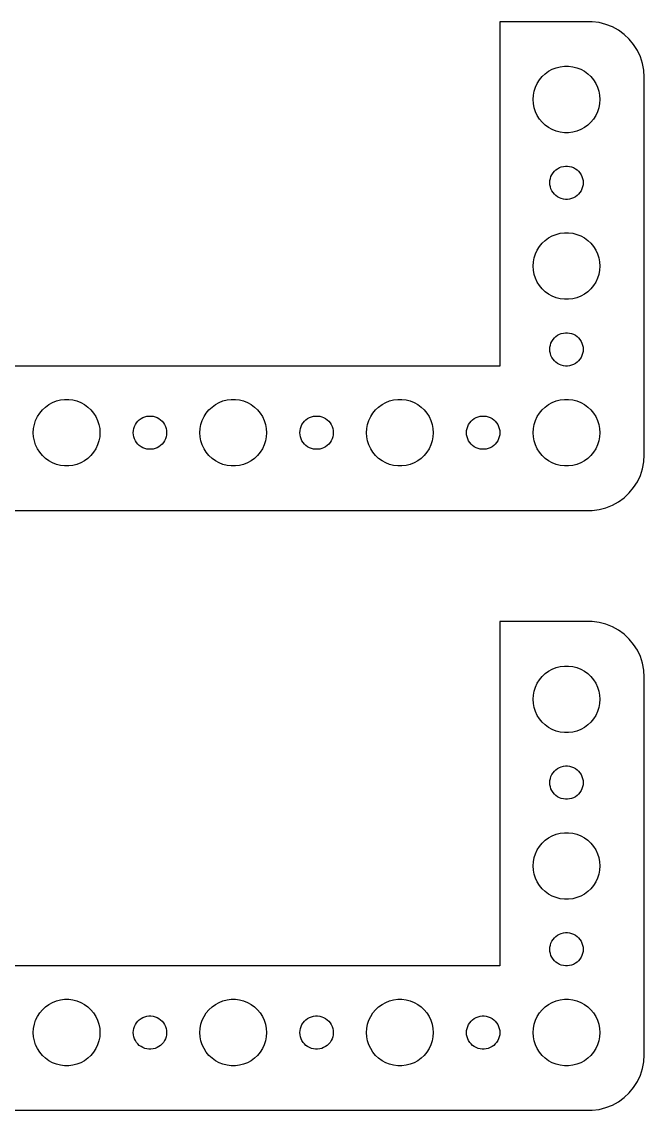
# Model space of a CAD drawing. Header units: metres. Extents: x -52 to 52, y 356 to 724.
# Drawn here: x -4 to 52, y 410 to 508 of the extents above; entities that cross this region are included whole.
import ezdxf

# ---------------------------------------------------------------- set-up
doc = ezdxf.new("R2010")
doc.units = ezdxf.units.M

msp = doc.modelspace()

# ---------------------------------------------------------------- linework, layer by layer
for p, q in [((47.3139, 507.99), (39, 507.99)), ((39, 507.99), (39, 477)), ((47.9369, 507.911), (47.3139, 507.99)), ((48.5451, 507.755), (47.9369, 507.911)), ((49.1289, 507.524), (48.5451, 507.755)), ((49.6791, 507.222), (49.1289, 507.524)), ((50.1871, 506.853), (49.6791, 507.222)), ((50.6448, 506.423), (50.1871, 506.853)), ((51.0451, 505.939), (50.6448, 506.423)), ((51.3815, 505.409), (51.0451, 505.939)), ((51.6489, 504.841), (51.3815, 505.409)), ((51.8429, 504.243), (51.6489, 504.841)), ((43.3925, 503.533), (43.7227, 503.714)), ((43.7227, 503.714), (44.0729, 503.853)), ((44.0729, 503.853), (44.4379, 503.947)), ((44.4379, 503.947), (44.8116, 503.994)), ((44.8116, 503.994), (45.1884, 503.994)), ((45.1884, 503.994), (45.5621, 503.947)), ((45.5621, 503.947), (45.927, 503.853)), ((45.927, 503.853), (46.2773, 503.714)), ((46.2773, 503.714), (46.6075, 503.533)), ((51.9606, 503.627), (51.8429, 504.243)), ((52, 503), (51.9606, 503.627)), ((42.3711, 502.445), (42.5729, 502.763)), ((42.5729, 502.763), (42.8131, 503.054)), ((42.8131, 503.054), (43.0877, 503.312)), ((43.0877, 503.312), (43.3925, 503.533)), ((46.6075, 503.533), (46.9123, 503.312)), ((46.9123, 503.312), (47.1869, 503.054)), ((47.1869, 503.054), (47.427, 502.763)), ((47.427, 502.763), (47.6289, 502.445)), ((52, 469), (52, 503)), ((42.0237, 501.376), (42.0942, 501.746)), ((42.0942, 501.746), (42.2107, 502.104)), ((42.2107, 502.104), (42.3711, 502.445)), ((47.6289, 502.445), (47.7893, 502.104)), ((47.7893, 502.104), (47.9057, 501.746)), ((47.9057, 501.746), (47.9763, 501.376)), ((42, 501), (42.0237, 501.376)), ((42.0237, 500.624), (42, 501)), ((47.9763, 501.376), (48, 501)), ((48, 501), (47.9763, 500.624)), ((42.0942, 500.254), (42.0237, 500.624)), ((42.2107, 499.896), (42.0942, 500.254)), ((42.3711, 499.555), (42.2107, 499.896)), ((47.7893, 499.896), (47.6289, 499.555)), ((47.9057, 500.254), (47.7893, 499.896)), ((47.9763, 500.624), (47.9057, 500.254)), ((42.5729, 499.237), (42.3711, 499.555)), ((42.8131, 498.946), (42.5729, 499.237)), ((43.0877, 498.688), (42.8131, 498.946)), ((47.1869, 498.946), (46.9123, 498.688)), ((47.427, 499.237), (47.1869, 498.946)), ((47.6289, 499.555), (47.427, 499.237)), ((43.3925, 498.467), (43.0877, 498.688)), ((43.7227, 498.286), (43.3925, 498.467)), ((44.0729, 498.147), (43.7227, 498.286)), ((44.4379, 498.053), (44.0729, 498.147)), ((44.8116, 498.006), (44.4379, 498.053)), ((45.1884, 498.006), (44.8116, 498.006)), ((45.5621, 498.053), (45.1884, 498.006)), ((45.927, 498.147), (45.5621, 498.053)), ((46.2773, 498.286), (45.927, 498.147)), ((46.6075, 498.467), (46.2773, 498.286)), ((46.9123, 498.688), (46.6075, 498.467)), ((44.1963, 494.766), (44.3613, 494.857)), ((44.3613, 494.857), (44.5365, 494.927)), ((44.5365, 494.927), (44.7189, 494.973)), ((44.7189, 494.973), (44.9058, 494.997)), ((44.9058, 494.997), (45.0942, 494.997)), ((45.0942, 494.997), (45.2811, 494.973)), ((45.2811, 494.973), (45.4635, 494.927)), ((45.4635, 494.927), (45.6387, 494.857)), ((45.6387, 494.857), (45.8037, 494.766)), ((43.5118, 493.688), (43.5471, 493.873)), ((43.5471, 493.873), (43.6053, 494.052)), ((43.6053, 494.052), (43.6855, 494.223)), ((43.6855, 494.223), (43.7865, 494.382)), ((43.7865, 494.382), (43.9065, 494.527)), ((43.9065, 494.527), (44.0439, 494.656)), ((44.0439, 494.656), (44.1963, 494.766)), ((45.8037, 494.766), (45.9561, 494.656)), ((45.9561, 494.656), (46.0934, 494.527)), ((46.0934, 494.527), (46.2135, 494.382)), ((46.2135, 494.382), (46.3145, 494.223)), ((46.3145, 494.223), (46.3947, 494.052)), ((46.3947, 494.052), (46.4529, 493.873)), ((46.4529, 493.873), (46.4882, 493.688)), ((43.5, 493.5), (43.5118, 493.688)), ((43.5118, 493.312), (43.5, 493.5)), ((43.5471, 493.127), (43.5118, 493.312)), ((43.6053, 492.948), (43.5471, 493.127)), ((43.6855, 492.777), (43.6053, 492.948)), ((46.3947, 492.948), (46.3145, 492.777)), ((46.4529, 493.127), (46.3947, 492.948)), ((46.4882, 493.312), (46.4529, 493.127)), ((46.4882, 493.688), (46.5, 493.5)), ((46.5, 493.5), (46.4882, 493.312)), ((43.7865, 492.618), (43.6855, 492.777)), ((43.9065, 492.473), (43.7865, 492.618)), ((44.0439, 492.344), (43.9065, 492.473)), ((44.1963, 492.234), (44.0439, 492.344)), ((44.3613, 492.143), (44.1963, 492.234)), ((44.5365, 492.073), (44.3613, 492.143)), ((44.7189, 492.027), (44.5365, 492.073)), ((44.9058, 492.003), (44.7189, 492.027)), ((45.0942, 492.003), (44.9058, 492.003)), ((45.2811, 492.027), (45.0942, 492.003)), ((45.4635, 492.073), (45.2811, 492.027)), ((45.6387, 492.143), (45.4635, 492.073)), ((45.8037, 492.234), (45.6387, 492.143)), ((45.9561, 492.344), (45.8037, 492.234)), ((46.0934, 492.473), (45.9561, 492.344)), ((46.2135, 492.618), (46.0934, 492.473)), ((46.3145, 492.777), (46.2135, 492.618)), ((44.0729, 488.853), (44.4379, 488.947)), ((44.4379, 488.947), (44.8116, 488.994)), ((44.8116, 488.994), (45.1884, 488.994)), ((45.1884, 488.994), (45.5621, 488.947)), ((45.5621, 488.947), (45.927, 488.853)), ((42.5729, 487.763), (42.8131, 488.054)), ((42.8131, 488.054), (43.0877, 488.312)), ((43.0877, 488.312), (43.3925, 488.533)), ((43.3925, 488.533), (43.7227, 488.714)), ((43.7227, 488.714), (44.0729, 488.853)), ((45.927, 488.853), (46.2773, 488.714)), ((46.2773, 488.714), (46.6075, 488.533)), ((46.6075, 488.533), (46.9123, 488.312)), ((46.9123, 488.312), (47.1869, 488.054)), ((47.1869, 488.054), (47.427, 487.763)), ((42.0942, 486.746), (42.2107, 487.104)), ((42.2107, 487.104), (42.3711, 487.445)), ((42.3711, 487.445), (42.5729, 487.763)), ((47.427, 487.763), (47.6289, 487.445)), ((47.6289, 487.445), (47.7893, 487.104)), ((47.7893, 487.104), (47.9057, 486.746)), ((42, 486), (42.0237, 486.376)), ((42.0237, 485.624), (42, 486)), ((42.0237, 486.376), (42.0942, 486.746)), ((47.9057, 486.746), (47.9763, 486.376)), ((47.9763, 486.376), (48, 486)), ((48, 486), (47.9763, 485.624)), ((42.0942, 485.254), (42.0237, 485.624)), ((42.2107, 484.896), (42.0942, 485.254)), ((47.9057, 485.254), (47.7893, 484.896)), ((47.9763, 485.624), (47.9057, 485.254)), ((42.3711, 484.555), (42.2107, 484.896)), ((42.5729, 484.237), (42.3711, 484.555)), ((42.8131, 483.946), (42.5729, 484.237)), ((47.427, 484.237), (47.1869, 483.946)), ((47.6289, 484.555), (47.427, 484.237)), ((47.7893, 484.896), (47.6289, 484.555)), ((43.0877, 483.688), (42.8131, 483.946)), ((43.3925, 483.467), (43.0877, 483.688)), ((43.7227, 483.286), (43.3925, 483.467)), ((44.0729, 483.147), (43.7227, 483.286)), ((44.4379, 483.053), (44.0729, 483.147)), ((44.8116, 483.006), (44.4379, 483.053)), ((45.5621, 483.053), (45.1884, 483.006)), ((45.927, 483.147), (45.5621, 483.053)), ((46.2773, 483.286), (45.927, 483.147)), ((46.6075, 483.467), (46.2773, 483.286)), ((46.9123, 483.688), (46.6075, 483.467)), ((47.1869, 483.946), (46.9123, 483.688)), ((45.1884, 483.006), (44.8116, 483.006)), ((43.6053, 479.052), (43.6855, 479.223)), ((43.6855, 479.223), (43.7865, 479.382)), ((43.7865, 479.382), (43.9065, 479.527)), ((43.9065, 479.527), (44.0439, 479.656)), ((44.0439, 479.656), (44.1963, 479.766)), ((44.1963, 479.766), (44.3613, 479.857)), ((44.3613, 479.857), (44.5365, 479.927)), ((44.5365, 479.927), (44.7189, 479.973)), ((44.7189, 479.973), (44.9058, 479.997)), ((44.9058, 479.997), (45.0942, 479.997)), ((45.0942, 479.997), (45.2811, 479.973)), ((45.2811, 479.973), (45.4635, 479.927)), ((45.4635, 479.927), (45.6387, 479.857)), ((45.6387, 479.857), (45.8037, 479.766)), ((45.8037, 479.766), (45.9561, 479.656)), ((45.9561, 479.656), (46.0934, 479.527)), ((46.0934, 479.527), (46.2135, 479.382)), ((46.2135, 479.382), (46.3145, 479.223)), ((46.3145, 479.223), (46.3947, 479.052)), ((43.5, 478.5), (43.5118, 478.688)), ((43.5118, 478.312), (43.5, 478.5)), ((43.5118, 478.688), (43.5471, 478.873)), ((43.5471, 478.127), (43.5118, 478.312)), ((43.5471, 478.873), (43.6053, 479.052)), ((46.3947, 479.052), (46.4529, 478.873)), ((46.4529, 478.873), (46.4882, 478.688)), ((46.4882, 478.312), (46.4529, 478.127)), ((46.4882, 478.688), (46.5, 478.5)), ((46.5, 478.5), (46.4882, 478.312)), ((43.6053, 477.948), (43.5471, 478.127)), ((43.6855, 477.777), (43.6053, 477.948)), ((43.7865, 477.618), (43.6855, 477.777)), ((43.9065, 477.473), (43.7865, 477.618)), ((44.0439, 477.344), (43.9065, 477.473)), ((44.1963, 477.234), (44.0439, 477.344)), ((44.3613, 477.143), (44.1963, 477.234)), ((45.8037, 477.234), (45.6387, 477.143)), ((45.9561, 477.344), (45.8037, 477.234)), ((46.0934, 477.473), (45.9561, 477.344)), ((46.2135, 477.618), (46.0934, 477.473)), ((46.3145, 477.777), (46.2135, 477.618)), ((46.3947, 477.948), (46.3145, 477.777)), ((46.4529, 478.127), (46.3947, 477.948)), ((39, 477), (-39, 477)), ((44.5365, 477.073), (44.3613, 477.143)), ((44.7189, 477.027), (44.5365, 477.073)), ((44.9058, 477.003), (44.7189, 477.027)), ((45.0942, 477.003), (44.9058, 477.003)), ((45.2811, 477.027), (45.0942, 477.003)), ((45.4635, 477.073), (45.2811, 477.027)), ((45.6387, 477.143), (45.4635, 477.073)), ((-2.1869, 473.054), (-1.91226, 473.312)), ((-1.91226, 473.312), (-1.60747, 473.533)), ((-1.60747, 473.533), (-1.27733, 473.714)), ((-1.27733, 473.714), (-0.92705, 473.853)), ((-0.92705, 473.853), (-0.56213, 473.947)), ((-0.56213, 473.947), (-0.18837, 473.994)), ((-0.18837, 473.994), (0.18837, 473.994)), ((0.18837, 473.994), (0.56213, 473.947)), ((0.56213, 473.947), (0.92705, 473.853)), ((0.92705, 473.853), (1.27733, 473.714)), ((1.27733, 473.714), (1.60747, 473.533)), ((1.60747, 473.533), (1.91226, 473.312)), ((1.91226, 473.312), (2.1869, 473.054)), ((12.8131, 473.054), (13.0877, 473.312)), ((13.0877, 473.312), (13.3925, 473.533)), ((13.3925, 473.533), (13.7227, 473.714)), ((13.7227, 473.714), (14.0729, 473.853)), ((14.0729, 473.853), (14.4379, 473.947)), ((14.4379, 473.947), (14.8116, 473.994)), ((14.8116, 473.994), (15.1884, 473.994)), ((15.1884, 473.994), (15.5621, 473.947)), ((15.5621, 473.947), (15.927, 473.853)), ((15.927, 473.853), (16.2773, 473.714)), ((16.2773, 473.714), (16.6075, 473.533)), ((16.6075, 473.533), (16.9123, 473.312)), ((16.9123, 473.312), (17.1869, 473.054)), ((27.8131, 473.054), (28.0877, 473.312)), ((28.0877, 473.312), (28.3925, 473.533)), ((28.3925, 473.533), (28.7227, 473.714)), ((28.7227, 473.714), (29.0729, 473.853)), ((29.0729, 473.853), (29.4379, 473.947)), ((29.4379, 473.947), (29.8116, 473.994)), ((29.8116, 473.994), (30.1884, 473.994)), ((30.1884, 473.994), (30.5621, 473.947)), ((30.5621, 473.947), (30.927, 473.853)), ((30.927, 473.853), (31.2773, 473.714)), ((31.2773, 473.714), (31.6075, 473.533)), ((31.6075, 473.533), (31.9123, 473.312)), ((31.9123, 473.312), (32.1869, 473.054)), ((42.8131, 473.054), (43.0877, 473.312)), ((43.0877, 473.312), (43.3925, 473.533)), ((43.3925, 473.533), (43.7227, 473.714)), ((43.7227, 473.714), (44.0729, 473.853)), ((44.0729, 473.853), (44.4379, 473.947)), ((44.4379, 473.947), (44.8116, 473.994)), ((44.8116, 473.994), (45.1884, 473.994)), ((45.1884, 473.994), (45.5621, 473.947)), ((45.5621, 473.947), (45.927, 473.853)), ((45.927, 473.853), (46.2773, 473.714)), ((46.2773, 473.714), (46.6075, 473.533)), ((46.6075, 473.533), (46.9123, 473.312)), ((46.9123, 473.312), (47.1869, 473.054)), ((-2.78932, 472.104), (-2.62891, 472.445)), ((-2.62891, 472.445), (-2.42705, 472.763)), ((-2.42705, 472.763), (-2.1869, 473.054)), ((2.1869, 473.054), (2.42705, 472.763)), ((2.42705, 472.763), (2.62891, 472.445)), ((2.62891, 472.445), (2.78932, 472.104)), ((6.54385, 472.156), (6.69626, 472.266)), ((6.69626, 472.266), (6.86133, 472.357)), ((6.86133, 472.357), (7.03647, 472.427)), ((7.03647, 472.427), (7.21892, 472.473)), ((7.21892, 472.473), (7.40581, 472.497)), ((7.40581, 472.497), (7.59418, 472.497)), ((7.59418, 472.497), (7.78107, 472.473)), ((7.78107, 472.473), (7.96352, 472.427)), ((7.96352, 472.427), (8.13866, 472.357)), ((8.13866, 472.357), (8.30373, 472.266)), ((8.30373, 472.266), (8.45613, 472.156)), ((12.2107, 472.104), (12.3711, 472.445)), ((12.3711, 472.445), (12.5729, 472.763)), ((12.5729, 472.763), (12.8131, 473.054)), ((17.1869, 473.054), (17.427, 472.763)), ((17.427, 472.763), (17.6289, 472.445)), ((17.6289, 472.445), (17.7893, 472.104)), ((21.5439, 472.156), (21.6963, 472.266)), ((21.6963, 472.266), (21.8613, 472.357)), ((21.8613, 472.357), (22.0365, 472.427)), ((22.0365, 472.427), (22.2189, 472.473)), ((22.2189, 472.473), (22.4058, 472.497)), ((22.4058, 472.497), (22.5942, 472.497)), ((22.5942, 472.497), (22.7811, 472.473)), ((22.7811, 472.473), (22.9635, 472.427)), ((22.9635, 472.427), (23.1387, 472.357)), ((23.1387, 472.357), (23.3037, 472.266)), ((23.3037, 472.266), (23.4561, 472.156)), ((27.2107, 472.104), (27.3711, 472.445)), ((27.3711, 472.445), (27.5729, 472.763)), ((27.5729, 472.763), (27.8131, 473.054)), ((32.1869, 473.054), (32.427, 472.763)), ((32.427, 472.763), (32.6289, 472.445)), ((32.6289, 472.445), (32.7893, 472.104)), ((36.5439, 472.156), (36.6963, 472.266)), ((36.6963, 472.266), (36.8613, 472.357)), ((36.8613, 472.357), (37.0365, 472.427)), ((37.0365, 472.427), (37.2189, 472.473)), ((37.2189, 472.473), (37.4058, 472.497)), ((37.4058, 472.497), (37.5942, 472.497)), ((37.5942, 472.497), (37.7811, 472.473)), ((37.7811, 472.473), (37.9635, 472.427)), ((37.9635, 472.427), (38.1387, 472.357)), ((38.1387, 472.357), (38.3037, 472.266)), ((38.3037, 472.266), (38.4561, 472.156)), ((42.2107, 472.104), (42.3711, 472.445)), ((42.3711, 472.445), (42.5729, 472.763)), ((42.5729, 472.763), (42.8131, 473.054)), ((47.1869, 473.054), (47.427, 472.763)), ((47.427, 472.763), (47.6289, 472.445)), ((47.6289, 472.445), (47.7893, 472.104)), ((-3, 471), (-2.97633, 471.376)), ((-2.97633, 471.376), (-2.90575, 471.746)), ((-2.90575, 471.746), (-2.78932, 472.104)), ((2.78932, 472.104), (2.90575, 471.746)), ((2.90575, 471.746), (2.97633, 471.376)), ((2.97633, 471.376), (3, 471)), ((6.01183, 471.188), (6.04712, 471.373)), ((6.04712, 471.373), (6.10533, 471.552)), ((6.10533, 471.552), (6.18553, 471.723)), ((6.18553, 471.723), (6.28647, 471.882)), ((6.28647, 471.882), (6.40654, 472.027)), ((6.40654, 472.027), (6.54385, 472.156)), ((8.45613, 472.156), (8.59344, 472.027)), ((8.59344, 472.027), (8.71352, 471.882)), ((8.71352, 471.882), (8.81445, 471.723)), ((8.81445, 471.723), (8.89465, 471.552)), ((8.89465, 471.552), (8.95287, 471.373)), ((8.95287, 471.373), (8.98816, 471.188)), ((12, 471), (12.0237, 471.376)), ((12.0237, 471.376), (12.0942, 471.746)), ((12.0942, 471.746), (12.2107, 472.104)), ((17.7893, 472.104), (17.9057, 471.746)), ((17.9057, 471.746), (17.9763, 471.376)), ((17.9763, 471.376), (18, 471)), ((21.0118, 471.188), (21.0471, 471.373)), ((21.0471, 471.373), (21.1053, 471.552)), ((21.1053, 471.552), (21.1855, 471.723)), ((21.1855, 471.723), (21.2865, 471.882)), ((21.2865, 471.882), (21.4065, 472.027)), ((21.4065, 472.027), (21.5439, 472.156)), ((23.4561, 472.156), (23.5934, 472.027)), ((23.5934, 472.027), (23.7135, 471.882)), ((23.7135, 471.882), (23.8145, 471.723)), ((23.8145, 471.723), (23.8947, 471.552)), ((23.8947, 471.552), (23.9529, 471.373)), ((23.9529, 471.373), (23.9882, 471.188)), ((27, 471), (27.0237, 471.376)), ((27.0237, 471.376), (27.0942, 471.746)), ((27.0942, 471.746), (27.2107, 472.104)), ((32.7893, 472.104), (32.9057, 471.746)), ((32.9057, 471.746), (32.9763, 471.376)), ((32.9763, 471.376), (33, 471)), ((36.0118, 471.188), (36.0471, 471.373)), ((36.0471, 471.373), (36.1053, 471.552)), ((36.1053, 471.552), (36.1855, 471.723)), ((36.1855, 471.723), (36.2865, 471.882)), ((36.2865, 471.882), (36.4065, 472.027)), ((36.4065, 472.027), (36.5439, 472.156)), ((38.4561, 472.156), (38.5934, 472.027)), ((38.5934, 472.027), (38.7135, 471.882)), ((38.7135, 471.882), (38.8145, 471.723)), ((38.8145, 471.723), (38.8947, 471.552)), ((38.8947, 471.552), (38.9529, 471.373)), ((38.9529, 471.373), (38.9882, 471.188)), ((42, 471), (42.0237, 471.376)), ((42.0237, 471.376), (42.0942, 471.746)), ((42.0942, 471.746), (42.2107, 472.104)), ((47.7893, 472.104), (47.9057, 471.746)), ((47.9057, 471.746), (47.9763, 471.376)), ((47.9763, 471.376), (48, 471)), ((-2.97633, 470.624), (-3, 471)), ((-2.90575, 470.254), (-2.97633, 470.624)), ((2.97633, 470.624), (2.90575, 470.254)), ((3, 471), (2.97633, 470.624)), ((6, 471), (6.01183, 471.188)), ((6.01183, 470.812), (6, 471)), ((6.04712, 470.627), (6.01183, 470.812)), ((6.10533, 470.448), (6.04712, 470.627)), ((6.18553, 470.277), (6.10533, 470.448)), ((8.89465, 470.448), (8.81445, 470.277)), ((8.95287, 470.627), (8.89465, 470.448)), ((8.98816, 470.812), (8.95287, 470.627)), ((8.98816, 471.188), (9, 471)), ((9, 471), (8.98816, 470.812)), ((12.0237, 470.624), (12, 471)), ((12.0942, 470.254), (12.0237, 470.624)), ((17.9763, 470.624), (17.9057, 470.254)), ((18, 471), (17.9763, 470.624)), ((21, 471), (21.0118, 471.188)), ((21.0118, 470.812), (21, 471)), ((21.0471, 470.627), (21.0118, 470.812)), ((21.1053, 470.448), (21.0471, 470.627)), ((21.1855, 470.277), (21.1053, 470.448)), ((23.8947, 470.448), (23.8145, 470.277)), ((23.9529, 470.627), (23.8947, 470.448)), ((23.9882, 470.812), (23.9529, 470.627)), ((23.9882, 471.188), (24, 471)), ((24, 471), (23.9882, 470.812)), ((27.0237, 470.624), (27, 471)), ((27.0942, 470.254), (27.0237, 470.624)), ((32.9763, 470.624), (32.9057, 470.254)), ((33, 471), (32.9763, 470.624)), ((36, 471), (36.0118, 471.188)), ((36.0118, 470.812), (36, 471)), ((36.0471, 470.627), (36.0118, 470.812)), ((36.1053, 470.448), (36.0471, 470.627)), ((36.1855, 470.277), (36.1053, 470.448)), ((38.8947, 470.448), (38.8145, 470.277)), ((38.9529, 470.627), (38.8947, 470.448)), ((38.9882, 470.812), (38.9529, 470.627)), ((38.9882, 471.188), (39, 471)), ((39, 471), (38.9882, 470.812)), ((42.0237, 470.624), (42, 471)), ((42.0942, 470.254), (42.0237, 470.624)), ((47.9763, 470.624), (47.9057, 470.254)), ((48, 471), (47.9763, 470.624)), ((-2.78932, 469.896), (-2.90575, 470.254)), ((-2.62891, 469.555), (-2.78932, 469.896)), ((-2.42705, 469.237), (-2.62891, 469.555)), ((2.62891, 469.555), (2.42705, 469.237)), ((2.78932, 469.896), (2.62891, 469.555)), ((2.90575, 470.254), (2.78932, 469.896)), ((6.28647, 470.118), (6.18553, 470.277)), ((6.40654, 469.973), (6.28647, 470.118)), ((6.54385, 469.844), (6.40654, 469.973)), ((6.69626, 469.734), (6.54385, 469.844)), ((6.86133, 469.643), (6.69626, 469.734)), ((7.03647, 469.573), (6.86133, 469.643)), ((7.21892, 469.527), (7.03647, 469.573)), ((7.40581, 469.503), (7.21892, 469.527)), ((7.59418, 469.503), (7.40581, 469.503)), ((7.78107, 469.527), (7.59418, 469.503)), ((7.96352, 469.573), (7.78107, 469.527)), ((8.13866, 469.643), (7.96352, 469.573)), ((8.30373, 469.734), (8.13866, 469.643)), ((8.45613, 469.844), (8.30373, 469.734)), ((8.59344, 469.973), (8.45613, 469.844)), ((8.71352, 470.118), (8.59344, 469.973)), ((8.81445, 470.277), (8.71352, 470.118)), ((12.2107, 469.896), (12.0942, 470.254)), ((12.3711, 469.555), (12.2107, 469.896)), ((12.5729, 469.237), (12.3711, 469.555)), ((17.6289, 469.555), (17.427, 469.237)), ((17.7893, 469.896), (17.6289, 469.555)), ((17.9057, 470.254), (17.7893, 469.896)), ((21.2865, 470.118), (21.1855, 470.277)), ((21.4065, 469.973), (21.2865, 470.118)), ((21.5439, 469.844), (21.4065, 469.973)), ((21.6963, 469.734), (21.5439, 469.844)), ((21.8613, 469.643), (21.6963, 469.734)), ((22.0365, 469.573), (21.8613, 469.643)), ((22.2189, 469.527), (22.0365, 469.573)), ((22.4058, 469.503), (22.2189, 469.527)), ((22.5942, 469.503), (22.4058, 469.503)), ((22.7811, 469.527), (22.5942, 469.503)), ((22.9635, 469.573), (22.7811, 469.527)), ((23.1387, 469.643), (22.9635, 469.573)), ((23.3037, 469.734), (23.1387, 469.643)), ((23.4561, 469.844), (23.3037, 469.734)), ((23.5934, 469.973), (23.4561, 469.844)), ((23.7135, 470.118), (23.5934, 469.973)), ((23.8145, 470.277), (23.7135, 470.118)), ((27.2107, 469.896), (27.0942, 470.254)), ((27.3711, 469.555), (27.2107, 469.896)), ((27.5729, 469.237), (27.3711, 469.555)), ((32.6289, 469.555), (32.427, 469.237)), ((32.7893, 469.896), (32.6289, 469.555)), ((32.9057, 470.254), (32.7893, 469.896)), ((36.2865, 470.118), (36.1855, 470.277)), ((36.4065, 469.973), (36.2865, 470.118)), ((36.5439, 469.844), (36.4065, 469.973)), ((36.6963, 469.734), (36.5439, 469.844)), ((36.8613, 469.643), (36.6963, 469.734)), ((37.0365, 469.573), (36.8613, 469.643)), ((37.2189, 469.527), (37.0365, 469.573)), ((37.4058, 469.503), (37.2189, 469.527)), ((37.5942, 469.503), (37.4058, 469.503)), ((37.7811, 469.527), (37.5942, 469.503)), ((37.9635, 469.573), (37.7811, 469.527)), ((38.1387, 469.643), (37.9635, 469.573)), ((38.3037, 469.734), (38.1387, 469.643)), ((38.4561, 469.844), (38.3037, 469.734)), ((38.5934, 469.973), (38.4561, 469.844)), ((38.7135, 470.118), (38.5934, 469.973)), ((38.8145, 470.277), (38.7135, 470.118)), ((42.2107, 469.896), (42.0942, 470.254)), ((42.3711, 469.555), (42.2107, 469.896)), ((42.5729, 469.237), (42.3711, 469.555)), ((47.6289, 469.555), (47.427, 469.237)), ((47.7893, 469.896), (47.6289, 469.555)), ((47.9057, 470.254), (47.7893, 469.896)), ((-2.1869, 468.946), (-2.42705, 469.237)), ((-1.91226, 468.688), (-2.1869, 468.946)), ((-1.60747, 468.467), (-1.91226, 468.688)), ((-1.27733, 468.286), (-1.60747, 468.467)), ((1.60747, 468.467), (1.27733, 468.286)), ((1.91226, 468.688), (1.60747, 468.467)), ((2.1869, 468.946), (1.91226, 468.688)), ((2.42705, 469.237), (2.1869, 468.946)), ((12.8131, 468.946), (12.5729, 469.237)), ((13.0877, 468.688), (12.8131, 468.946)), ((13.3925, 468.467), (13.0877, 468.688)), ((13.7227, 468.286), (13.3925, 468.467)), ((16.6075, 468.467), (16.2773, 468.286)), ((16.9123, 468.688), (16.6075, 468.467)), ((17.1869, 468.946), (16.9123, 468.688)), ((17.427, 469.237), (17.1869, 468.946)), ((27.8131, 468.946), (27.5729, 469.237)), ((28.0877, 468.688), (27.8131, 468.946)), ((28.3925, 468.467), (28.0877, 468.688)), ((28.7227, 468.286), (28.3925, 468.467)), ((31.6075, 468.467), (31.2773, 468.286)), ((31.9123, 468.688), (31.6075, 468.467)), ((32.1869, 468.946), (31.9123, 468.688)), ((32.427, 469.237), (32.1869, 468.946)), ((42.8131, 468.946), (42.5729, 469.237)), ((43.0877, 468.688), (42.8131, 468.946)), ((43.3925, 468.467), (43.0877, 468.688)), ((43.7227, 468.286), (43.3925, 468.467)), ((46.6075, 468.467), (46.2773, 468.286)), ((46.9123, 468.688), (46.6075, 468.467)), ((47.1869, 468.946), (46.9123, 468.688)), ((47.427, 469.237), (47.1869, 468.946)), ((51.8429, 467.757), (51.9606, 468.373)), ((51.9606, 468.373), (52, 469)), ((-0.92705, 468.147), (-1.27733, 468.286)), ((-0.56213, 468.053), (-0.92705, 468.147)), ((-0.18837, 468.006), (-0.56213, 468.053)), ((0.18837, 468.006), (-0.18837, 468.006)), ((0.56213, 468.053), (0.18837, 468.006)), ((0.92705, 468.147), (0.56213, 468.053)), ((1.27733, 468.286), (0.92705, 468.147)), ((14.0729, 468.147), (13.7227, 468.286)), ((14.4379, 468.053), (14.0729, 468.147)), ((14.8116, 468.006), (14.4379, 468.053)), ((15.1884, 468.006), (14.8116, 468.006)), ((15.5621, 468.053), (15.1884, 468.006)), ((15.927, 468.147), (15.5621, 468.053)), ((16.2773, 468.286), (15.927, 468.147)), ((29.0729, 468.147), (28.7227, 468.286)), ((29.4379, 468.053), (29.0729, 468.147)), ((29.8116, 468.006), (29.4379, 468.053)), ((30.1884, 468.006), (29.8116, 468.006)), ((30.5621, 468.053), (30.1884, 468.006)), ((30.927, 468.147), (30.5621, 468.053)), ((31.2773, 468.286), (30.927, 468.147)), ((44.0729, 468.147), (43.7227, 468.286)), ((44.4379, 468.053), (44.0729, 468.147)), ((44.8116, 468.006), (44.4379, 468.053)), ((45.1884, 468.006), (44.8116, 468.006)), ((45.5621, 468.053), (45.1884, 468.006)), ((45.927, 468.147), (45.5621, 468.053)), ((46.2773, 468.286), (45.927, 468.147)), ((51.6489, 467.159), (51.8429, 467.757)), ((51.0451, 466.061), (51.3815, 466.591)), ((51.3815, 466.591), (51.6489, 467.159)), ((50.1871, 465.147), (50.6448, 465.577)), ((50.6448, 465.577), (51.0451, 466.061)), ((48.5451, 464.245), (49.1289, 464.476)), ((49.1289, 464.476), (49.6791, 464.778)), ((49.6791, 464.778), (50.1871, 465.147)), ((-47.3139, 464.01), (47.3139, 464.01)), ((47.3139, 464.01), (47.9369, 464.089)), ((47.9369, 464.089), (48.5451, 464.245)), ((47.3139, 453.99), (39, 453.99)), ((39, 453.99), (39, 423)), ((47.9369, 453.911), (47.3139, 453.99)), ((48.5451, 453.755), (47.9369, 453.911)), ((49.1289, 453.524), (48.5451, 453.755)), ((49.6791, 453.222), (49.1289, 453.524)), ((50.1871, 452.853), (49.6791, 453.222)), ((50.6448, 452.423), (50.1871, 452.853)), ((51.0451, 451.939), (50.6448, 452.423)), ((51.3815, 451.409), (51.0451, 451.939)), ((51.6489, 450.841), (51.3815, 451.409)), ((51.8429, 450.243), (51.6489, 450.841)), ((43.7227, 449.714), (44.0729, 449.853)), ((44.0729, 449.853), (44.4379, 449.947)), ((44.4379, 449.947), (44.8116, 449.994)), ((44.8116, 449.994), (45.1884, 449.994)), ((45.1884, 449.994), (45.5621, 449.947)), ((45.5621, 449.947), (45.927, 449.853)), ((45.927, 449.853), (46.2773, 449.714)), ((51.9606, 449.627), (51.8429, 450.243)), ((42.3711, 448.445), (42.5729, 448.763)), ((42.5729, 448.763), (42.8131, 449.054)), ((42.8131, 449.054), (43.0877, 449.312)), ((43.0877, 449.312), (43.3925, 449.533)), ((43.3925, 449.533), (43.7227, 449.714)), ((46.2773, 449.714), (46.6075, 449.533)), ((46.6075, 449.533), (46.9123, 449.312)), ((46.9123, 449.312), (47.1869, 449.054)), ((47.1869, 449.054), (47.427, 448.763)), ((47.427, 448.763), (47.6289, 448.445)), ((52, 449), (51.9606, 449.627)), ((52, 415), (52, 449)), ((42.0942, 447.746), (42.2107, 448.104)), ((42.2107, 448.104), (42.3711, 448.445)), ((47.6289, 448.445), (47.7893, 448.104)), ((47.7893, 448.104), (47.9057, 447.746)), ((42, 447), (42.0237, 447.376)), ((42.0237, 446.624), (42, 447)), ((42.0237, 447.376), (42.0942, 447.746)), ((47.9057, 447.746), (47.9763, 447.376)), ((47.9763, 447.376), (48, 447)), ((48, 447), (47.9763, 446.624)), ((42.0942, 446.254), (42.0237, 446.624)), ((42.2107, 445.896), (42.0942, 446.254)), ((42.3711, 445.555), (42.2107, 445.896)), ((47.7893, 445.896), (47.6289, 445.555)), ((47.9057, 446.254), (47.7893, 445.896)), ((47.9763, 446.624), (47.9057, 446.254)), ((42.5729, 445.237), (42.3711, 445.555)), ((42.8131, 444.946), (42.5729, 445.237)), ((43.0877, 444.688), (42.8131, 444.946)), ((47.1869, 444.946), (46.9123, 444.688)), ((47.427, 445.237), (47.1869, 444.946)), ((47.6289, 445.555), (47.427, 445.237)), ((43.3925, 444.467), (43.0877, 444.688)), ((43.7227, 444.286), (43.3925, 444.467)), ((44.0729, 444.147), (43.7227, 444.286)), ((44.4379, 444.053), (44.0729, 444.147)), ((44.8116, 444.006), (44.4379, 444.053)), ((45.1884, 444.006), (44.8116, 444.006)), ((45.5621, 444.053), (45.1884, 444.006)), ((45.927, 444.147), (45.5621, 444.053)), ((46.2773, 444.286), (45.927, 444.147)), ((46.6075, 444.467), (46.2773, 444.286)), ((46.9123, 444.688), (46.6075, 444.467)), ((44.3613, 440.857), (44.5365, 440.927)), ((44.5365, 440.927), (44.7189, 440.973)), ((44.7189, 440.973), (44.9058, 440.997)), ((44.9058, 440.997), (45.0942, 440.997)), ((45.0942, 440.997), (45.2811, 440.973)), ((45.2811, 440.973), (45.4635, 440.927)), ((45.4635, 440.927), (45.6387, 440.857)), ((43.5471, 439.873), (43.6053, 440.052)), ((43.6053, 440.052), (43.6855, 440.223)), ((43.6855, 440.223), (43.7865, 440.382)), ((43.7865, 440.382), (43.9065, 440.527)), ((43.9065, 440.527), (44.0439, 440.656)), ((44.0439, 440.656), (44.1963, 440.766)), ((44.1963, 440.766), (44.3613, 440.857)), ((45.6387, 440.857), (45.8037, 440.766)), ((45.8037, 440.766), (45.9561, 440.656)), ((45.9561, 440.656), (46.0934, 440.527)), ((46.0934, 440.527), (46.2135, 440.382)), ((46.2135, 440.382), (46.3145, 440.223)), ((46.3145, 440.223), (46.3947, 440.052)), ((46.3947, 440.052), (46.4529, 439.873)), ((43.5, 439.5), (43.5118, 439.688)), ((43.5118, 439.312), (43.5, 439.5)), ((43.5118, 439.688), (43.5471, 439.873)), ((43.5471, 439.127), (43.5118, 439.312)), ((43.6053, 438.948), (43.5471, 439.127)), ((46.4529, 439.127), (46.3947, 438.948)), ((46.4529, 439.873), (46.4882, 439.688)), ((46.4882, 439.312), (46.4529, 439.127)), ((46.4882, 439.688), (46.5, 439.5)), ((46.5, 439.5), (46.4882, 439.312)), ((43.6855, 438.777), (43.6053, 438.948)), ((43.7865, 438.618), (43.6855, 438.777)), ((43.9065, 438.473), (43.7865, 438.618)), ((44.0439, 438.344), (43.9065, 438.473)), ((44.1963, 438.234), (44.0439, 438.344)), ((44.3613, 438.143), (44.1963, 438.234)), ((44.5365, 438.073), (44.3613, 438.143)), ((44.7189, 438.027), (44.5365, 438.073)), ((44.9058, 438.003), (44.7189, 438.027)), ((45.0942, 438.003), (44.9058, 438.003)), ((45.2811, 438.027), (45.0942, 438.003)), ((45.4635, 438.073), (45.2811, 438.027)), ((45.6387, 438.143), (45.4635, 438.073)), ((45.8037, 438.234), (45.6387, 438.143)), ((45.9561, 438.344), (45.8037, 438.234)), ((46.0934, 438.473), (45.9561, 438.344)), ((46.2135, 438.618), (46.0934, 438.473)), ((46.3145, 438.777), (46.2135, 438.618)), ((46.3947, 438.948), (46.3145, 438.777)), ((42.5729, 433.763), (42.8131, 434.054)), ((42.8131, 434.054), (43.0877, 434.312)), ((43.0877, 434.312), (43.3925, 434.533)), ((43.3925, 434.533), (43.7227, 434.714)), ((43.7227, 434.714), (44.0729, 434.853)), ((44.0729, 434.853), (44.4379, 434.947)), ((44.4379, 434.947), (44.8116, 434.994)), ((44.8116, 434.994), (45.1884, 434.994)), ((45.1884, 434.994), (45.5621, 434.947)), ((45.5621, 434.947), (45.927, 434.853)), ((45.927, 434.853), (46.2773, 434.714)), ((46.2773, 434.714), (46.6075, 434.533)), ((46.6075, 434.533), (46.9123, 434.312)), ((46.9123, 434.312), (47.1869, 434.054)), ((47.1869, 434.054), (47.427, 433.763)), ((42.0942, 432.746), (42.2107, 433.104)), ((42.2107, 433.104), (42.3711, 433.445)), ((42.3711, 433.445), (42.5729, 433.763)), ((47.427, 433.763), (47.6289, 433.445)), ((47.6289, 433.445), (47.7893, 433.104)), ((47.7893, 433.104), (47.9057, 432.746)), ((42, 432), (42.0237, 432.376)), ((42.0237, 432.376), (42.0942, 432.746)), ((47.9057, 432.746), (47.9763, 432.376)), ((47.9763, 432.376), (48, 432)), ((42.0237, 431.624), (42, 432)), ((42.0942, 431.254), (42.0237, 431.624)), ((42.2107, 430.896), (42.0942, 431.254)), ((47.9057, 431.254), (47.7893, 430.896)), ((47.9763, 431.624), (47.9057, 431.254)), ((48, 432), (47.9763, 431.624)), ((42.3711, 430.555), (42.2107, 430.896)), ((42.5729, 430.237), (42.3711, 430.555)), ((42.8131, 429.946), (42.5729, 430.237)), ((47.427, 430.237), (47.1869, 429.946)), ((47.6289, 430.555), (47.427, 430.237)), ((47.7893, 430.896), (47.6289, 430.555)), ((43.0877, 429.688), (42.8131, 429.946)), ((43.3925, 429.467), (43.0877, 429.688)), ((43.7227, 429.286), (43.3925, 429.467)), ((44.0729, 429.147), (43.7227, 429.286)), ((46.2773, 429.286), (45.927, 429.147)), ((46.6075, 429.467), (46.2773, 429.286)), ((46.9123, 429.688), (46.6075, 429.467)), ((47.1869, 429.946), (46.9123, 429.688)), ((44.4379, 429.053), (44.0729, 429.147)), ((44.8116, 429.006), (44.4379, 429.053)), ((45.1884, 429.006), (44.8116, 429.006)), ((45.5621, 429.053), (45.1884, 429.006)), ((45.927, 429.147), (45.5621, 429.053)), ((43.6855, 425.223), (43.7865, 425.382)), ((43.7865, 425.382), (43.9065, 425.527)), ((43.9065, 425.527), (44.0439, 425.656)), ((44.0439, 425.656), (44.1963, 425.766)), ((44.1963, 425.766), (44.3613, 425.857)), ((44.3613, 425.857), (44.5365, 425.927)), ((44.5365, 425.927), (44.7189, 425.973)), ((44.7189, 425.973), (44.9058, 425.997)), ((44.9058, 425.997), (45.0942, 425.997)), ((45.0942, 425.997), (45.2811, 425.973)), ((45.2811, 425.973), (45.4635, 425.927)), ((45.4635, 425.927), (45.6387, 425.857)), ((45.6387, 425.857), (45.8037, 425.766)), ((45.8037, 425.766), (45.9561, 425.656)), ((45.9561, 425.656), (46.0934, 425.527)), ((46.0934, 425.527), (46.2135, 425.382)), ((46.2135, 425.382), (46.3145, 425.223)), ((43.5, 424.5), (43.5118, 424.688)), ((43.5118, 424.312), (43.5, 424.5)), ((43.5118, 424.688), (43.5471, 424.873)), ((43.5471, 424.127), (43.5118, 424.312)), ((43.5471, 424.873), (43.6053, 425.052)), ((43.6053, 425.052), (43.6855, 425.223)), ((46.3145, 425.223), (46.3947, 425.052)), ((46.3947, 425.052), (46.4529, 424.873)), ((46.4529, 424.873), (46.4882, 424.688)), ((46.4882, 424.312), (46.4529, 424.127)), ((46.4882, 424.688), (46.5, 424.5)), ((46.5, 424.5), (46.4882, 424.312)), ((43.6053, 423.948), (43.5471, 424.127)), ((43.6855, 423.777), (43.6053, 423.948)), ((43.7865, 423.618), (43.6855, 423.777)), ((43.9065, 423.473), (43.7865, 423.618)), ((44.0439, 423.344), (43.9065, 423.473)), ((44.1963, 423.234), (44.0439, 423.344)), ((45.9561, 423.344), (45.8037, 423.234)), ((46.0934, 423.473), (45.9561, 423.344)), ((46.2135, 423.618), (46.0934, 423.473)), ((46.3145, 423.777), (46.2135, 423.618)), ((46.3947, 423.948), (46.3145, 423.777)), ((46.4529, 424.127), (46.3947, 423.948)), ((39, 423), (-39, 423)), ((44.3613, 423.143), (44.1963, 423.234)), ((44.5365, 423.073), (44.3613, 423.143)), ((44.7189, 423.027), (44.5365, 423.073)), ((44.9058, 423.003), (44.7189, 423.027)), ((45.0942, 423.003), (44.9058, 423.003)), ((45.2811, 423.027), (45.0942, 423.003)), ((45.4635, 423.073), (45.2811, 423.027)), ((45.6387, 423.143), (45.4635, 423.073)), ((45.8037, 423.234), (45.6387, 423.143)), ((-1.91226, 419.312), (-1.60747, 419.533)), ((-1.60747, 419.533), (-1.27733, 419.714)), ((-1.27733, 419.714), (-0.92705, 419.853)), ((-0.92705, 419.853), (-0.56213, 419.947)), ((-0.56213, 419.947), (-0.18837, 419.994)), ((-0.18837, 419.994), (0.18837, 419.994)), ((0.18837, 419.994), (0.56213, 419.947)), ((0.56213, 419.947), (0.92705, 419.853)), ((0.92705, 419.853), (1.27733, 419.714)), ((1.27733, 419.714), (1.60747, 419.533)), ((1.60747, 419.533), (1.91226, 419.312)), ((13.0877, 419.312), (13.3925, 419.533)), ((13.3925, 419.533), (13.7227, 419.714)), ((13.7227, 419.714), (14.0729, 419.853)), ((14.0729, 419.853), (14.4379, 419.947)), ((14.4379, 419.947), (14.8116, 419.994)), ((14.8116, 419.994), (15.1884, 419.994)), ((15.1884, 419.994), (15.5621, 419.947)), ((15.5621, 419.947), (15.927, 419.853)), ((15.927, 419.853), (16.2773, 419.714)), ((16.2773, 419.714), (16.6075, 419.533)), ((16.6075, 419.533), (16.9123, 419.312)), ((28.0877, 419.312), (28.3925, 419.533)), ((28.3925, 419.533), (28.7227, 419.714)), ((28.7227, 419.714), (29.0729, 419.853)), ((29.0729, 419.853), (29.4379, 419.947)), ((29.4379, 419.947), (29.8116, 419.994)), ((29.8116, 419.994), (30.1884, 419.994)), ((30.1884, 419.994), (30.5621, 419.947)), ((30.5621, 419.947), (30.927, 419.853)), ((30.927, 419.853), (31.2773, 419.714)), ((31.2773, 419.714), (31.6075, 419.533)), ((31.6075, 419.533), (31.9123, 419.312)), ((43.0877, 419.312), (43.3925, 419.533)), ((43.3925, 419.533), (43.7227, 419.714)), ((43.7227, 419.714), (44.0729, 419.853)), ((44.0729, 419.853), (44.4379, 419.947)), ((44.4379, 419.947), (44.8116, 419.994)), ((44.8116, 419.994), (45.1884, 419.994)), ((45.1884, 419.994), (45.5621, 419.947)), ((45.5621, 419.947), (45.927, 419.853)), ((45.927, 419.853), (46.2773, 419.714)), ((46.2773, 419.714), (46.6075, 419.533)), ((46.6075, 419.533), (46.9123, 419.312)), ((-2.78932, 418.104), (-2.62891, 418.445)), ((-2.62891, 418.445), (-2.42705, 418.763)), ((-2.42705, 418.763), (-2.1869, 419.054)), ((-2.1869, 419.054), (-1.91226, 419.312)), ((1.91226, 419.312), (2.1869, 419.054)), ((2.1869, 419.054), (2.42705, 418.763)), ((2.42705, 418.763), (2.62891, 418.445)), ((2.62891, 418.445), (2.78932, 418.104)), ((6.86133, 418.357), (7.03647, 418.427)), ((7.03647, 418.427), (7.21892, 418.473)), ((7.21892, 418.473), (7.40581, 418.497)), ((7.40581, 418.497), (7.59418, 418.497)), ((7.59418, 418.497), (7.78107, 418.473)), ((7.78107, 418.473), (7.96352, 418.427)), ((7.96352, 418.427), (8.13866, 418.357)), ((12.2107, 418.104), (12.3711, 418.445)), ((12.3711, 418.445), (12.5729, 418.763)), ((12.5729, 418.763), (12.8131, 419.054)), ((12.8131, 419.054), (13.0877, 419.312)), ((16.9123, 419.312), (17.1869, 419.054)), ((17.1869, 419.054), (17.427, 418.763)), ((17.427, 418.763), (17.6289, 418.445)), ((17.6289, 418.445), (17.7893, 418.104)), ((21.8613, 418.357), (22.0365, 418.427)), ((22.0365, 418.427), (22.2189, 418.473)), ((22.2189, 418.473), (22.4058, 418.497)), ((22.4058, 418.497), (22.5942, 418.497)), ((22.5942, 418.497), (22.7811, 418.473)), ((22.7811, 418.473), (22.9635, 418.427)), ((22.9635, 418.427), (23.1387, 418.357)), ((27.2107, 418.104), (27.3711, 418.445)), ((27.3711, 418.445), (27.5729, 418.763)), ((27.5729, 418.763), (27.8131, 419.054)), ((27.8131, 419.054), (28.0877, 419.312)), ((31.9123, 419.312), (32.1869, 419.054)), ((32.1869, 419.054), (32.427, 418.763)), ((32.427, 418.763), (32.6289, 418.445)), ((32.6289, 418.445), (32.7893, 418.104)), ((36.8613, 418.357), (37.0365, 418.427)), ((37.0365, 418.427), (37.2189, 418.473)), ((37.2189, 418.473), (37.4058, 418.497)), ((37.4058, 418.497), (37.5942, 418.497)), ((37.5942, 418.497), (37.7811, 418.473)), ((37.7811, 418.473), (37.9635, 418.427)), ((37.9635, 418.427), (38.1387, 418.357)), ((42.2107, 418.104), (42.3711, 418.445)), ((42.3711, 418.445), (42.5729, 418.763)), ((42.5729, 418.763), (42.8131, 419.054)), ((42.8131, 419.054), (43.0877, 419.312)), ((46.9123, 419.312), (47.1869, 419.054)), ((47.1869, 419.054), (47.427, 418.763)), ((47.427, 418.763), (47.6289, 418.445)), ((47.6289, 418.445), (47.7893, 418.104)), ((-2.97633, 417.376), (-2.90575, 417.746)), ((-2.90575, 417.746), (-2.78932, 418.104)), ((2.78932, 418.104), (2.90575, 417.746)), ((2.90575, 417.746), (2.97633, 417.376)), ((6.04712, 417.373), (6.10533, 417.552)), ((6.10533, 417.552), (6.18553, 417.723)), ((6.18553, 417.723), (6.28647, 417.882)), ((6.28647, 417.882), (6.40654, 418.027)), ((6.40654, 418.027), (6.54385, 418.156)), ((6.54385, 418.156), (6.69626, 418.266)), ((6.69626, 418.266), (6.86133, 418.357)), ((8.13866, 418.357), (8.30373, 418.266)), ((8.30373, 418.266), (8.45613, 418.156)), ((8.45613, 418.156), (8.59344, 418.027)), ((8.59344, 418.027), (8.71352, 417.882)), ((8.71352, 417.882), (8.81445, 417.723)), ((8.81445, 417.723), (8.89465, 417.552)), ((8.89465, 417.552), (8.95287, 417.373)), ((12.0237, 417.376), (12.0942, 417.746)), ((12.0942, 417.746), (12.2107, 418.104)), ((17.7893, 418.104), (17.9057, 417.746)), ((17.9057, 417.746), (17.9763, 417.376)), ((21.0471, 417.373), (21.1053, 417.552)), ((21.1053, 417.552), (21.1855, 417.723)), ((21.1855, 417.723), (21.2865, 417.882)), ((21.2865, 417.882), (21.4065, 418.027)), ((21.4065, 418.027), (21.5439, 418.156)), ((21.5439, 418.156), (21.6963, 418.266)), ((21.6963, 418.266), (21.8613, 418.357)), ((23.1387, 418.357), (23.3037, 418.266)), ((23.3037, 418.266), (23.4561, 418.156)), ((23.4561, 418.156), (23.5934, 418.027)), ((23.5934, 418.027), (23.7135, 417.882)), ((23.7135, 417.882), (23.8145, 417.723)), ((23.8145, 417.723), (23.8947, 417.552)), ((23.8947, 417.552), (23.9529, 417.373)), ((27.0237, 417.376), (27.0942, 417.746)), ((27.0942, 417.746), (27.2107, 418.104)), ((32.7893, 418.104), (32.9057, 417.746)), ((32.9057, 417.746), (32.9763, 417.376)), ((36.0471, 417.373), (36.1053, 417.552)), ((36.1053, 417.552), (36.1855, 417.723)), ((36.1855, 417.723), (36.2865, 417.882)), ((36.2865, 417.882), (36.4065, 418.027)), ((36.4065, 418.027), (36.5439, 418.156)), ((36.5439, 418.156), (36.6963, 418.266)), ((36.6963, 418.266), (36.8613, 418.357)), ((38.1387, 418.357), (38.3037, 418.266)), ((38.3037, 418.266), (38.4561, 418.156)), ((38.4561, 418.156), (38.5934, 418.027)), ((38.5934, 418.027), (38.7135, 417.882)), ((38.7135, 417.882), (38.8145, 417.723)), ((38.8145, 417.723), (38.8947, 417.552)), ((38.8947, 417.552), (38.9529, 417.373)), ((42.0237, 417.376), (42.0942, 417.746)), ((42.0942, 417.746), (42.2107, 418.104)), ((47.7893, 418.104), (47.9057, 417.746)), ((47.9057, 417.746), (47.9763, 417.376)), ((-3, 417), (-2.97633, 417.376)), ((-2.97633, 416.624), (-3, 417)), ((-2.90575, 416.254), (-2.97633, 416.624)), ((2.97633, 416.624), (2.90575, 416.254)), ((2.97633, 417.376), (3, 417)), ((3, 417), (2.97633, 416.624)), ((6, 417), (6.01183, 417.188)), ((6.01183, 416.812), (6, 417)), ((6.01183, 417.188), (6.04712, 417.373)), ((6.04712, 416.627), (6.01183, 416.812)), ((6.10533, 416.448), (6.04712, 416.627)), ((6.18553, 416.277), (6.10533, 416.448)), ((8.89465, 416.448), (8.81445, 416.277)), ((8.95287, 416.627), (8.89465, 416.448)), ((8.95287, 417.373), (8.98816, 417.188)), ((8.98816, 416.812), (8.95287, 416.627)), ((8.98816, 417.188), (9, 417)), ((9, 417), (8.98816, 416.812)), ((12, 417), (12.0237, 417.376)), ((12.0237, 416.624), (12, 417)), ((12.0942, 416.254), (12.0237, 416.624)), ((17.9763, 416.624), (17.9057, 416.254)), ((17.9763, 417.376), (18, 417)), ((18, 417), (17.9763, 416.624)), ((21, 417), (21.0118, 417.188)), ((21.0118, 416.812), (21, 417)), ((21.0118, 417.188), (21.0471, 417.373)), ((21.0471, 416.627), (21.0118, 416.812)), ((21.1053, 416.448), (21.0471, 416.627)), ((21.1855, 416.277), (21.1053, 416.448)), ((23.8947, 416.448), (23.8145, 416.277)), ((23.9529, 416.627), (23.8947, 416.448)), ((23.9529, 417.373), (23.9882, 417.188)), ((23.9882, 416.812), (23.9529, 416.627)), ((23.9882, 417.188), (24, 417)), ((24, 417), (23.9882, 416.812)), ((27, 417), (27.0237, 417.376)), ((27.0237, 416.624), (27, 417)), ((27.0942, 416.254), (27.0237, 416.624)), ((32.9763, 416.624), (32.9057, 416.254)), ((32.9763, 417.376), (33, 417)), ((33, 417), (32.9763, 416.624)), ((36, 417), (36.0118, 417.188)), ((36.0118, 416.812), (36, 417)), ((36.0118, 417.188), (36.0471, 417.373)), ((36.0471, 416.627), (36.0118, 416.812)), ((36.1053, 416.448), (36.0471, 416.627)), ((36.1855, 416.277), (36.1053, 416.448)), ((38.8947, 416.448), (38.8145, 416.277)), ((38.9529, 416.627), (38.8947, 416.448)), ((38.9529, 417.373), (38.9882, 417.188)), ((38.9882, 416.812), (38.9529, 416.627)), ((38.9882, 417.188), (39, 417)), ((39, 417), (38.9882, 416.812)), ((42, 417), (42.0237, 417.376)), ((42.0237, 416.624), (42, 417)), ((42.0942, 416.254), (42.0237, 416.624)), ((47.9763, 416.624), (47.9057, 416.254)), ((47.9763, 417.376), (48, 417)), ((48, 417), (47.9763, 416.624)), ((-2.78932, 415.896), (-2.90575, 416.254)), ((-2.62891, 415.555), (-2.78932, 415.896)), ((-2.42705, 415.237), (-2.62891, 415.555)), ((2.62891, 415.555), (2.42705, 415.237)), ((2.78932, 415.896), (2.62891, 415.555)), ((2.90575, 416.254), (2.78932, 415.896)), ((6.28647, 416.118), (6.18553, 416.277)), ((6.40654, 415.973), (6.28647, 416.118)), ((6.54385, 415.844), (6.40654, 415.973)), ((6.69626, 415.734), (6.54385, 415.844)), ((6.86133, 415.643), (6.69626, 415.734)), ((7.03647, 415.573), (6.86133, 415.643)), ((7.21892, 415.527), (7.03647, 415.573)), ((7.40581, 415.503), (7.21892, 415.527)), ((7.59418, 415.503), (7.40581, 415.503)), ((7.78107, 415.527), (7.59418, 415.503)), ((7.96352, 415.573), (7.78107, 415.527)), ((8.13866, 415.643), (7.96352, 415.573)), ((8.30373, 415.734), (8.13866, 415.643)), ((8.45613, 415.844), (8.30373, 415.734)), ((8.59344, 415.973), (8.45613, 415.844)), ((8.71352, 416.118), (8.59344, 415.973)), ((8.81445, 416.277), (8.71352, 416.118)), ((12.2107, 415.896), (12.0942, 416.254)), ((12.3711, 415.555), (12.2107, 415.896)), ((12.5729, 415.237), (12.3711, 415.555)), ((17.6289, 415.555), (17.427, 415.237)), ((17.7893, 415.896), (17.6289, 415.555)), ((17.9057, 416.254), (17.7893, 415.896)), ((21.2865, 416.118), (21.1855, 416.277)), ((21.4065, 415.973), (21.2865, 416.118)), ((21.5439, 415.844), (21.4065, 415.973)), ((21.6963, 415.734), (21.5439, 415.844)), ((21.8613, 415.643), (21.6963, 415.734)), ((22.0365, 415.573), (21.8613, 415.643)), ((22.2189, 415.527), (22.0365, 415.573)), ((22.4058, 415.503), (22.2189, 415.527)), ((22.5942, 415.503), (22.4058, 415.503)), ((22.7811, 415.527), (22.5942, 415.503)), ((22.9635, 415.573), (22.7811, 415.527)), ((23.1387, 415.643), (22.9635, 415.573)), ((23.3037, 415.734), (23.1387, 415.643)), ((23.4561, 415.844), (23.3037, 415.734)), ((23.5934, 415.973), (23.4561, 415.844)), ((23.7135, 416.118), (23.5934, 415.973)), ((23.8145, 416.277), (23.7135, 416.118)), ((27.2107, 415.896), (27.0942, 416.254)), ((27.3711, 415.555), (27.2107, 415.896)), ((27.5729, 415.237), (27.3711, 415.555)), ((32.6289, 415.555), (32.427, 415.237)), ((32.7893, 415.896), (32.6289, 415.555)), ((32.9057, 416.254), (32.7893, 415.896)), ((36.2865, 416.118), (36.1855, 416.277)), ((36.4065, 415.973), (36.2865, 416.118)), ((36.5439, 415.844), (36.4065, 415.973)), ((36.6963, 415.734), (36.5439, 415.844)), ((36.8613, 415.643), (36.6963, 415.734)), ((37.0365, 415.573), (36.8613, 415.643)), ((37.2189, 415.527), (37.0365, 415.573)), ((37.4058, 415.503), (37.2189, 415.527)), ((37.5942, 415.503), (37.4058, 415.503)), ((37.7811, 415.527), (37.5942, 415.503)), ((37.9635, 415.573), (37.7811, 415.527)), ((38.1387, 415.643), (37.9635, 415.573)), ((38.3037, 415.734), (38.1387, 415.643)), ((38.4561, 415.844), (38.3037, 415.734)), ((38.5934, 415.973), (38.4561, 415.844)), ((38.7135, 416.118), (38.5934, 415.973)), ((38.8145, 416.277), (38.7135, 416.118)), ((42.2107, 415.896), (42.0942, 416.254)), ((42.3711, 415.555), (42.2107, 415.896)), ((42.5729, 415.237), (42.3711, 415.555)), ((47.6289, 415.555), (47.427, 415.237)), ((47.7893, 415.896), (47.6289, 415.555)), ((47.9057, 416.254), (47.7893, 415.896)), ((-2.1869, 414.946), (-2.42705, 415.237)), ((-1.91226, 414.688), (-2.1869, 414.946)), ((-1.60747, 414.467), (-1.91226, 414.688)), ((-1.27733, 414.286), (-1.60747, 414.467)), ((1.60747, 414.467), (1.27733, 414.286)), ((1.91226, 414.688), (1.60747, 414.467)), ((2.1869, 414.946), (1.91226, 414.688)), ((2.42705, 415.237), (2.1869, 414.946)), ((12.8131, 414.946), (12.5729, 415.237)), ((13.0877, 414.688), (12.8131, 414.946)), ((13.3925, 414.467), (13.0877, 414.688)), ((13.7227, 414.286), (13.3925, 414.467)), ((16.6075, 414.467), (16.2773, 414.286)), ((16.9123, 414.688), (16.6075, 414.467)), ((17.1869, 414.946), (16.9123, 414.688)), ((17.427, 415.237), (17.1869, 414.946)), ((27.8131, 414.946), (27.5729, 415.237)), ((28.0877, 414.688), (27.8131, 414.946)), ((28.3925, 414.467), (28.0877, 414.688)), ((28.7227, 414.286), (28.3925, 414.467)), ((31.6075, 414.467), (31.2773, 414.286)), ((31.9123, 414.688), (31.6075, 414.467)), ((32.1869, 414.946), (31.9123, 414.688)), ((32.427, 415.237), (32.1869, 414.946)), ((42.8131, 414.946), (42.5729, 415.237)), ((43.0877, 414.688), (42.8131, 414.946)), ((43.3925, 414.467), (43.0877, 414.688)), ((43.7227, 414.286), (43.3925, 414.467)), ((46.6075, 414.467), (46.2773, 414.286)), ((46.9123, 414.688), (46.6075, 414.467)), ((47.1869, 414.946), (46.9123, 414.688)), ((47.427, 415.237), (47.1869, 414.946)), ((51.9606, 414.373), (52, 415)), ((-0.92705, 414.147), (-1.27733, 414.286)), ((-0.56213, 414.053), (-0.92705, 414.147)), ((-0.18837, 414.006), (-0.56213, 414.053)), ((0.18837, 414.006), (-0.18837, 414.006)), ((0.56213, 414.053), (0.18837, 414.006)), ((0.92705, 414.147), (0.56213, 414.053)), ((1.27733, 414.286), (0.92705, 414.147)), ((14.0729, 414.147), (13.7227, 414.286)), ((14.4379, 414.053), (14.0729, 414.147)), ((14.8116, 414.006), (14.4379, 414.053)), ((15.1884, 414.006), (14.8116, 414.006)), ((15.5621, 414.053), (15.1884, 414.006)), ((15.927, 414.147), (15.5621, 414.053)), ((16.2773, 414.286), (15.927, 414.147)), ((29.0729, 414.147), (28.7227, 414.286)), ((29.4379, 414.053), (29.0729, 414.147)), ((29.8116, 414.006), (29.4379, 414.053)), ((30.1884, 414.006), (29.8116, 414.006)), ((30.5621, 414.053), (30.1884, 414.006)), ((30.927, 414.147), (30.5621, 414.053)), ((31.2773, 414.286), (30.927, 414.147)), ((44.0729, 414.147), (43.7227, 414.286)), ((44.4379, 414.053), (44.0729, 414.147)), ((44.8116, 414.006), (44.4379, 414.053)), ((45.1884, 414.006), (44.8116, 414.006)), ((45.5621, 414.053), (45.1884, 414.006)), ((45.927, 414.147), (45.5621, 414.053)), ((46.2773, 414.286), (45.927, 414.147)), ((51.6489, 413.159), (51.8429, 413.757)), ((51.8429, 413.757), (51.9606, 414.373)), ((51.0451, 412.061), (51.3815, 412.591)), ((51.3815, 412.591), (51.6489, 413.159)), ((50.1871, 411.147), (50.6448, 411.577)), ((50.6448, 411.577), (51.0451, 412.061)), ((49.1289, 410.476), (49.6791, 410.778)), ((49.6791, 410.778), (50.1871, 411.147)), ((-47.3139, 410.01), (47.3139, 410.01)), ((47.3139, 410.01), (47.9369, 410.089)), ((47.9369, 410.089), (48.5451, 410.245)), ((48.5451, 410.245), (49.1289, 410.476))]:
    msp.add_line(p, q)

doc.saveas('drawing.dxf')
